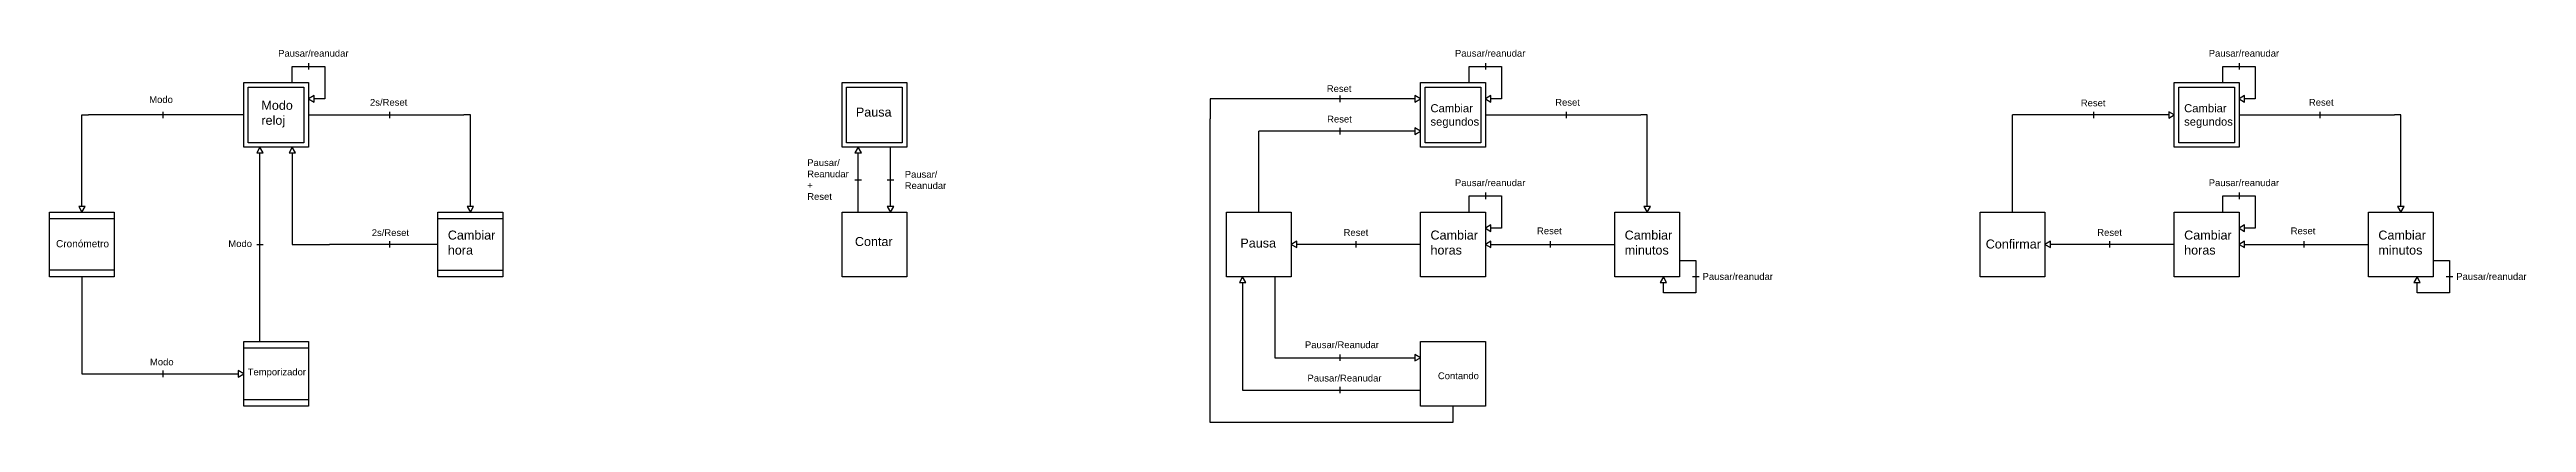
# Model space of a CAD drawing. Header units: millimetres. Extents: x 1990 to 40251, y -2159 to 3601.
import ezdxf

# ---------------------------------------------------------------- set-up
doc = ezdxf.new("R2010")
doc.units = ezdxf.units.MM
doc.styles.get("Standard").update_dxf_attribs({"font": 'arial.ttf'})

msp = doc.modelspace()

# ---------------------------------------------------------------- linework, layer by layer
for p, q in [((4990, 3091), (5990, 3091)), ((4990, 2091), (4990, 3091)), ((5740, 3091), (5740, 3341)), ((5740, 3341), (5990, 3341)), ((5990, 3391), (5990, 3291)), ((5990, 3341), (6240, 3341)), ((5990, 3091), (5990, 2091)), ((6240, 3341), (6240, 2841)), ((14231, 3091), (15231, 3091)), ((14231, 2091), (14231, 3091)), ((15231, 3091), (15231, 2091)), ((23169, 3091), (24169, 3091)), ((23169, 2091), (23169, 3091)), ((23919, 3091), (23919, 3341)), ((23919, 3341), (24169, 3341)), ((24169, 3391), (24169, 3291)), ((24169, 3341), (24419, 3341)), ((24169, 3091), (24169, 2091)), ((24419, 3341), (24419, 2841)), ((34811, 3091), (35811, 3091)), ((34811, 2091), (34811, 3091)), ((35561, 3091), (35561, 3341)), ((35561, 3341), (35811, 3341)), ((35811, 3391), (35811, 3291)), ((35811, 3341), (36061, 3341)), ((35811, 3091), (35811, 2091)), ((36061, 3341), (36061, 2841)), ((5060, 2161), (5060, 3020)), ((5060, 3020), (5919, 3020)), ((5919, 3020), (5919, 2161)), ((6076, 2891), (5990, 2841)), ((5990, 2841), (6076, 2791)), ((6076, 2791), (6076, 2891)), ((6240, 2841), (6076, 2841)), ((14302, 2161), (14302, 3020)), ((14302, 3020), (15161, 3020)), ((15161, 3020), (15161, 2161)), ((23082, 2841), (19919, 2841)), ((19919, 2841), (19919, 2531)), ((21919, 2891), (21919, 2791)), ((23082, 2891), (23082, 2791)), ((23169, 2841), (23082, 2891)), ((23082, 2791), (23169, 2841)), ((23240, 2161), (23240, 3020)), ((23240, 3020), (24098, 3020)), ((24098, 3020), (24098, 2161)), ((24255, 2891), (24169, 2841)), ((24169, 2841), (24255, 2791)), ((24255, 2791), (24255, 2891)), ((24419, 2841), (24255, 2841)), ((34882, 2161), (34882, 3020)), ((34882, 3020), (35740, 3020)), ((35740, 3020), (35740, 2161)), ((35897, 2891), (35811, 2841)), ((35811, 2841), (35897, 2791)), ((35897, 2791), (35897, 2891)), ((36061, 2841), (35897, 2841)), ((2490, 1177), (2490, 2591)), ((2490, 2591), (2591, 2591)), ((4990, 2591), (2591, 2591)), ((3740, 2641), (3740, 2541)), ((5990, 2591), (8389, 2591)), ((7240, 2641), (7240, 2541)), ((8490, 2591), (8389, 2591)), ((8490, 1177), (8490, 2591)), ((19919, -2159), (19919, 2531)), ((23082, 2341), (20669, 2341)), ((20669, 1091), (20669, 2341)), ((21919, 2391), (21919, 2291)), ((23082, 2391), (23082, 2291)), ((23169, 2341), (23082, 2391)), ((23082, 2291), (23169, 2341)), ((24169, 2591), (26568, 2591)), ((25419, 2641), (25419, 2541)), ((26669, 2591), (26568, 2591)), ((26669, 1177), (26669, 2591)), ((34724, 2591), (32311, 2591)), ((32311, 1091), (32311, 2591)), ((33561, 2641), (33561, 2541)), ((34724, 2641), (34724, 2541)), ((34811, 2591), (34724, 2641)), ((34724, 2541), (34811, 2591)), ((35811, 2591), (38210, 2591)), ((37061, 2641), (37061, 2541)), ((38311, 2591), (38210, 2591)), ((38311, 1177), (38311, 2591)), ((5990, 2091), (4990, 2091)), ((5919, 2161), (5060, 2161)), ((5240, 2091), (5190, 2004)), ((5190, 2004), (5290, 2004)), ((5290, 2004), (5240, 2091)), ((5240, -909), (5240, 2004)), ((5740, 2091), (5690, 2004)), ((5690, 2004), (5790, 2004)), ((5790, 2004), (5740, 2091)), ((5740, 2004), (5740, 591)), ((15231, 2091), (14231, 2091)), ((15161, 2161), (14302, 2161)), ((14481, 2091), (14431, 2004)), ((14431, 2004), (14531, 2004)), ((14531, 2004), (14481, 2091)), ((14481, 1091), (14481, 2004)), ((14981, 1177), (14981, 2091)), ((24169, 2091), (23169, 2091)), ((24098, 2161), (23240, 2161)), ((35811, 2091), (34811, 2091)), ((35740, 2161), (34882, 2161)), ((14431, 1591), (14531, 1591)), ((14931, 1591), (15031, 1591)), ((2540, 1177), (2440, 1177)), ((2440, 1177), (2490, 1091)), ((2490, 1091), (2540, 1177)), ((8540, 1177), (8440, 1177)), ((8440, 1177), (8490, 1091)), ((8490, 1091), (8540, 1177)), ((15031, 1177), (14931, 1177)), ((14931, 1177), (14981, 1091)), ((14981, 1091), (15031, 1177)), ((23919, 1091), (23919, 1341)), ((23919, 1341), (24169, 1341)), ((24169, 1391), (24169, 1291)), ((24169, 1341), (24419, 1341)), ((24419, 1341), (24419, 841)), ((26719, 1177), (26619, 1177)), ((26619, 1177), (26669, 1091)), ((26669, 1091), (26719, 1177)), ((35561, 1091), (35561, 1341)), ((35561, 1341), (35811, 1341)), ((35811, 1391), (35811, 1291)), ((35811, 1341), (36061, 1341)), ((36061, 1341), (36061, 841)), ((38361, 1177), (38261, 1177)), ((38261, 1177), (38311, 1091)), ((38311, 1091), (38361, 1177)), ((1990, 1091), (2990, 1091)), ((1990, 91), (1990, 1091)), ((1990, 991), (2990, 991)), ((2990, 1091), (2990, 91)), ((7990, 1091), (8990, 1091)), ((7990, 91), (7990, 1091)), ((7990, 991), (8990, 991)), ((8990, 1091), (8990, 91)), ((14231, 1091), (15231, 1091)), ((14231, 91), (14231, 1091)), ((15231, 1091), (15231, 91)), ((20169, 1091), (21169, 1091)), ((20169, 91), (20169, 1091)), ((21169, 1091), (21169, 91)), ((23169, 1091), (24169, 1091)), ((23169, 91), (23169, 1091)), ((24169, 1091), (24169, 91)), ((24255, 891), (24169, 841)), ((24169, 841), (24255, 791)), ((24255, 791), (24255, 891)), ((24419, 841), (24255, 841)), ((26169, 1091), (27169, 1091)), ((26169, 91), (26169, 1091)), ((27169, 1091), (27169, 91)), ((31811, 1091), (32811, 1091)), ((31811, 91), (31811, 1091)), ((32811, 1091), (32811, 91)), ((34811, 1091), (35811, 1091)), ((34811, 91), (34811, 1091)), ((35811, 1091), (35811, 91)), ((35897, 891), (35811, 841)), ((35811, 841), (35897, 791)), ((35897, 791), (35897, 891)), ((36061, 841), (35897, 841)), ((37811, 1091), (38811, 1091)), ((37811, 91), (37811, 1091)), ((38811, 1091), (38811, 91)), ((5190, 591), (5290, 591)), ((5740, 591), (6313, 591)), ((7990, 591), (6313, 591)), ((7240, 641), (7240, 541)), ((21255, 641), (21169, 591)), ((21169, 591), (21255, 541)), ((21255, 541), (21255, 641)), ((23169, 591), (21255, 591)), ((22169, 641), (22169, 541)), ((24255, 641), (24169, 591)), ((24169, 591), (24255, 541)), ((24255, 541), (24255, 641)), ((24255, 591), (26169, 591)), ((25169, 641), (25169, 541)), ((32897, 641), (32811, 591)), ((32811, 591), (32897, 541)), ((32897, 541), (32897, 641)), ((34811, 591), (32897, 591)), ((33811, 641), (33811, 541)), ((35897, 641), (35811, 591)), ((35811, 591), (35897, 541)), ((35897, 541), (35897, 641)), ((35897, 591), (37811, 591)), ((36811, 641), (36811, 541)), ((2990, 191), (1990, 191)), ((2990, 91), (1990, 91)), ((2490, 91), (2490, -1409)), ((7990, 191), (8990, 191)), ((8990, 91), (7990, 91)), ((15231, 91), (14231, 91)), ((21169, 91), (20169, 91)), ((20419, 91), (20369, 4)), ((20369, 4), (20469, 4)), ((20469, 4), (20419, 91)), ((20419, 4), (20419, -1659)), ((20919, 91), (20919, -1159)), ((24169, 91), (23169, 91)), ((27169, 91), (26169, 91)), ((26919, 91), (26869, 4)), ((26869, 4), (26969, 4)), ((26969, 4), (26919, 91)), ((26919, -159), (26919, 4)), ((27169, 341), (27419, 341)), ((27469, 91), (27369, 91)), ((27419, 341), (27419, 91)), ((27419, 91), (27419, -159)), ((32811, 91), (31811, 91)), ((35811, 91), (34811, 91)), ((38811, 91), (37811, 91)), ((38561, 91), (38511, 4)), ((38511, 4), (38611, 4)), ((38611, 4), (38561, 91)), ((38561, -159), (38561, 4)), ((38811, 341), (39061, 341)), ((39111, 91), (39011, 91)), ((39061, 341), (39061, 91)), ((39061, 91), (39061, -159)), ((27419, -159), (26919, -159)), ((39061, -159), (38561, -159)), ((4990, -909), (5990, -909)), ((4990, -1909), (4990, -909)), ((4990, -1009), (5990, -1009)), ((5990, -909), (5990, -1909)), ((21919, -1109), (21919, -1209)), ((23082, -1109), (23082, -1209)), ((23169, -1159), (23082, -1109)), ((23169, -909), (24169, -909)), ((23169, -1909), (23169, -909)), ((24169, -909), (24169, -1909)), ((2490, -1409), (4903, -1409)), ((3740, -1359), (3740, -1459)), ((4903, -1359), (4903, -1459)), ((4990, -1409), (4903, -1359)), ((4903, -1459), (4990, -1409)), ((20919, -1159), (23082, -1159)), ((23082, -1209), (23169, -1159)), ((5990, -1809), (4990, -1809)), ((5990, -1909), (4990, -1909)), ((20419, -1659), (20669, -1659)), ((20669, -1659), (23169, -1659)), ((21919, -1609), (21919, -1709)), ((24169, -1909), (23169, -1909)), ((23669, -1909), (23669, -2159)), ((23669, -2159), (19919, -2159))]:
    msp.add_line(p, q)

# ---------------------------------------------------------------- texts
at = {"attachment_point": 1}
for s, width, gutter_width, insert, char_height in [('Pausar/reanudar', 538.99, 261, (5521, 3596), 104.46), ('Pausar/reanudar', 538.99, 261, (23700, 3596), 104.46), ('Pausar/reanudar', 538.99, 261, (35343, 3596), 104.46), ('Modo', 538.99, 261, (3530, 2881), 104.5), ('Modo\\Preloj', 717.67, 348, (5262, 2810), 139.1), ('2s/Reset', 538.99, 261, (6940, 2838), 104.5), ('Pausa', 717.67, 348, (14445, 2705), 139.1), ('Reset', 538.99, 261, (21720, 3050), 104.5), ('Cambiar\\Psegundos', 640.81, 310, (23321, 2757), 124.2), ('Reset', 538.99, 261, (25248, 2838), 104.5), ('Reset', 538.99, 261, (33367, 2829), 104.5), ('Cambiar\\Psegundos', 640.81, 310, (34963, 2757), 124.2), ('Reset', 538.99, 261, (36890, 2838), 104.5), ('Reset', 538.99, 261, (21725, 2579), 104.5), ('Pausar/\\PReanudar + \\PReset', 538.99, 261, (13694, 1906), 104.46), ('Pausar/\\PReanudar', 538.99, 261, (15200, 1726), 104.5), ('Pausar/reanudar', 538.99, 261, (23700, 1596), 104.46), ('Pausar/reanudar', 538.99, 261, (35343, 1596), 104.46), ('2s/Reset', 538.99, 261, (6967, 825), 104.5), ('Cambiar\\Phora', 717.67, 348, (8142, 805), 139.1), ('Reset', 538.99, 261, (21979, 828), 104.5), ('Cambiar\\Phoras', 717.67, 348, (23321, 805), 139.1), ('Reset', 538.99, 261, (24967, 853), 104.5), ('Cambiar\\Pminutos', 717.67, 348, (26321, 805), 139.1), ('Reset', 538.99, 261, (33621, 828), 104.5), ('Cambiar\\Phoras', 717.67, 348, (34963, 805), 139.1), ('Reset', 538.99, 261, (36609, 853), 104.5), ('Cambiar\\Pminutos', 717.67, 348, (37963, 805), 139.1), ('Cronómetro', 572.73, 278, (2090, 658), 111), ('Modo', 538.99, 261, (4752, 655), 104.5), ('Contar', 717.67, 348, (14430, 705), 139.1), ('Pausa', 717.67, 348, (20384, 682), 139.1), ('Confirmar', 717.67, 348, (31898, 667), 139.1), ('Pausar/reanudar', 538.99, 261, (27524, 148), 104.46), ('Pausar/reanudar', 538.99, 261, (39166, 148), 104.46), ('Pausar/Reanudar', 538.99, 261, (21382, -907), 104.46), ('Modo', 538.99, 261, (3541, -1172), 104.5), ('Temporizador', 538.99, 261, (5051, -1327), 104.46), ('Pausar/Reanudar', 538.99, 261, (21421, -1422), 104.46), ('Contando', 538.99, 261, (23436, -1386), 104.5)]:
    msp.add_mtext_dynamic_manual_height_columns(s, width=width, gutter_width=gutter_width, heights=[0], dxfattribs=dict(at, insert=insert, char_height=char_height))

doc.saveas('drawing.dxf')
